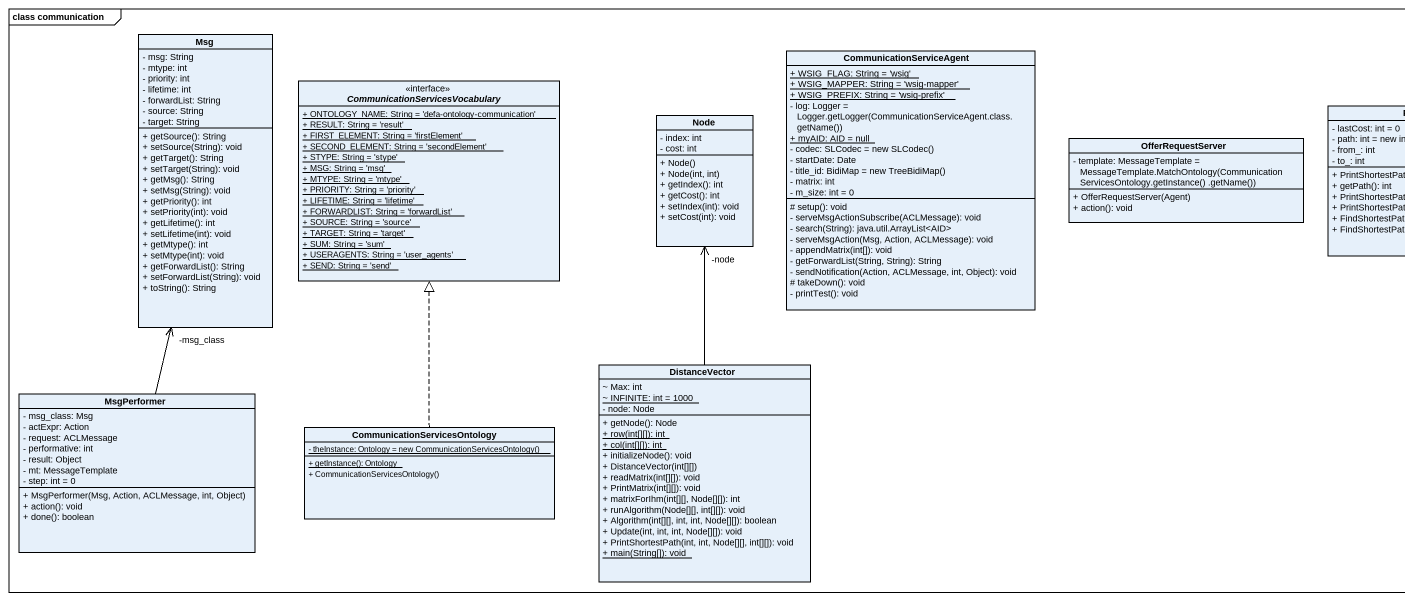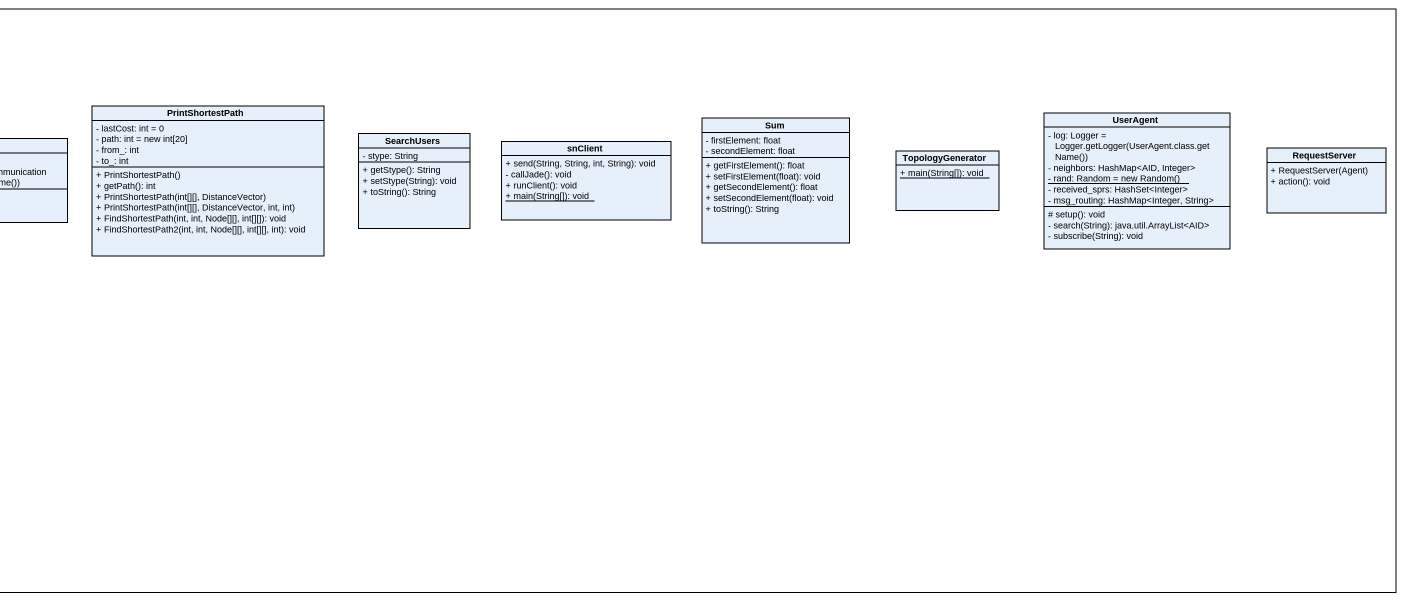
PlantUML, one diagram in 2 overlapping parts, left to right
@startuml
mainframe class communication
hide circle
hide empty members
skinparam classAttributeIconSize 0
class Msg {
  - msg: String
  - mtype: int
  - priority: int
  - lifetime: int
  - forwardList: String
  - source: String
  - target: String
  + getSource(): String
  + setSource(String): void
  + getTarget(): String
  + setTarget(String): void
  + getMsg(): String
  + setMsg(String): void
  + getPriority(): int
  + setPriority(int): void
  + getLifetime(): int
  + setLifetime(int): void
  + getMtype(): int
  + setMtype(int): void
  + getForwardList(): String
  + setForwardList(String): void
  + toString(): String
}
class CommunicationServiceAgent {
  {static} + WSIG_FLAG: String = 'wsig'
  {static} + WSIG_MAPPER: String = 'wsig-mapper'
  {static} + WSIG_PREFIX: String = 'wsig-prefix'
  {field} - log: Logger = Logger.getLogger(CommunicationServiceAgent.class.getName())
  {static} + myAID: AID = null
  {field} - codec: SLCodec = new SLCodec()
  - startDate: Date
  {field} - title_id: BidiMap = new TreeBidiMap()
  - matrix: int
  - m_size: int = 0
  # setup(): void
  - serveMsgActionSubscribe(ACLMessage): void
  - search(String): java.util.ArrayList<AID>
  - serveMsgAction(Msg, Action, ACLMessage): void
  - appendMatrix(int[]): void
  - getForwardList(String, String): String
  - sendNotification(Action, ACLMessage, int, Object): void
  # takeDown(): void
  - printTest(): void
}
interface "CommunicationServicesVocabulary" as CommunicationServicesVocabul <<interface>> {
  {static} + ONTOLOGY_NAME: String = 'defa-ontology-communication'
  {static} + RESULT: String = 'result'
  {static} + FIRST_ELEMENT: String = 'firstElement'
  {static} + SECOND_ELEMENT: String = 'secondElement'
  {static} + STYPE: String = 'stype'
  {static} + MSG: String = 'msg'
  {static} + MTYPE: String = 'mtype'
  {static} + PRIORITY: String = 'priority'
  {static} + LIFETIME: String = 'lifetime'
  {static} + FORWARDLIST: String = 'forwardList'
  {static} + SOURCE: String = 'source'
  {static} + TARGET: String = 'target'
  {static} + SUM: String = 'sum'
  {static} + USERAGENTS: String = 'user_agents'
  {static} + SEND: String = 'send'
}
class "Node" as Node_ {
  - index: int
  - cost: int
  + Node()
  + Node(int, int)
  + getIndex(): int
  + getCost(): int
  + setIndex(int): void
  + setCost(int): void
}
class OfferRequestServer {
  {field} - template: MessageTemplate = MessageTemplate.MatchOntology(CommunicationServicesOntology.getInstance() .getName())
  + OfferRequestServer(Agent)
  + action(): void
}
class PrintShortestPath {
  - lastCost: int = 0
  - path: int = new int[20]
  - from_: int
  - to_: int
  + PrintShortestPath()
  + getPath(): int
  + PrintShortestPath(int[][], DistanceVector)
  + PrintShortestPath(int[][], DistanceVector, int, int)
  + FindShortestPath(int, int, Node[][], int[][]): void
  + FindShortestPath2(int, int, Node[][], int[][], int): void
}
class SearchUsers {
  - stype: String
  + getStype(): String
  + setStype(String): void
  + toString(): String
}
class snClient {
  + send(String, String, int, String): void
  - callJade(): void
  + runClient(): void
  {static} + main(String[]): void
}
class Sum {
  - firstElement: float
  - secondElement: float
  + getFirstElement(): float
  + setFirstElement(float): void
  + getSecondElement(): float
  + setSecondElement(float): void
  + toString(): String
}
class UserAgent {
  {field} - log: Logger = Logger.getLogger(UserAgent.class.getName())
  - neighbors: HashMap<AID, Integer>
  {static} {field} - rand: Random = new Random()
  - received_sprs: HashSet<Integer>
  - msg_routing: HashMap<Integer, String>
  # setup(): void
  - search(String): java.util.ArrayList<AID>
  - subscribe(String): void
}
class TopologyGenerator {
  {static} + main(String[]): void
}
class RequestServer {
  + RequestServer(Agent)
  + action(): void
}
class DistanceVector {
  ~ Max: int
  {static} ~ INFINITE: int = 1000
  - node: Node
  + getNode(): Node
  {static} + row(int[][]): int
  {static} + col(int[][]): int
  + initializeNode(): void
  + DistanceVector(int[][])
  + readMatrix(int[][]): void
  + PrintMatrix(int[][]): void
  + matrixForIhm(int[][], Node[][]): int
  + runAlgorithm(Node[][], int[][]): void
  + Algorithm(int[][], int, int, Node[][]): boolean
  + Update(int, int, int, Node[][]): void
  + PrintShortestPath(int, int, Node[][], int[][]): void
  {static} + main(String[]): void
}
class MsgPerformer {
  - msg_class: Msg
  - actExpr: Action
  - request: ACLMessage
  - performative: int
  - result: Object
  - mt: MessageTemplate
  - step: int = 0
  + MsgPerformer(Msg, Action, ACLMessage, int, Object)
  + action(): void
  + done(): boolean
}
class "CommunicationServicesOntology" as CommunicationServicesOntolog {
  {static} {field} - theInstance: Ontology = new CommunicationServicesOntology()
  {static} + getInstance(): Ontology
  + CommunicationServicesOntology()
}
DistanceVector -up-> "-node" Node_
MsgPerformer -up-> "-msg_class" Msg
CommunicationServicesOntolog .up.|> CommunicationServicesVocabul
@enduml
